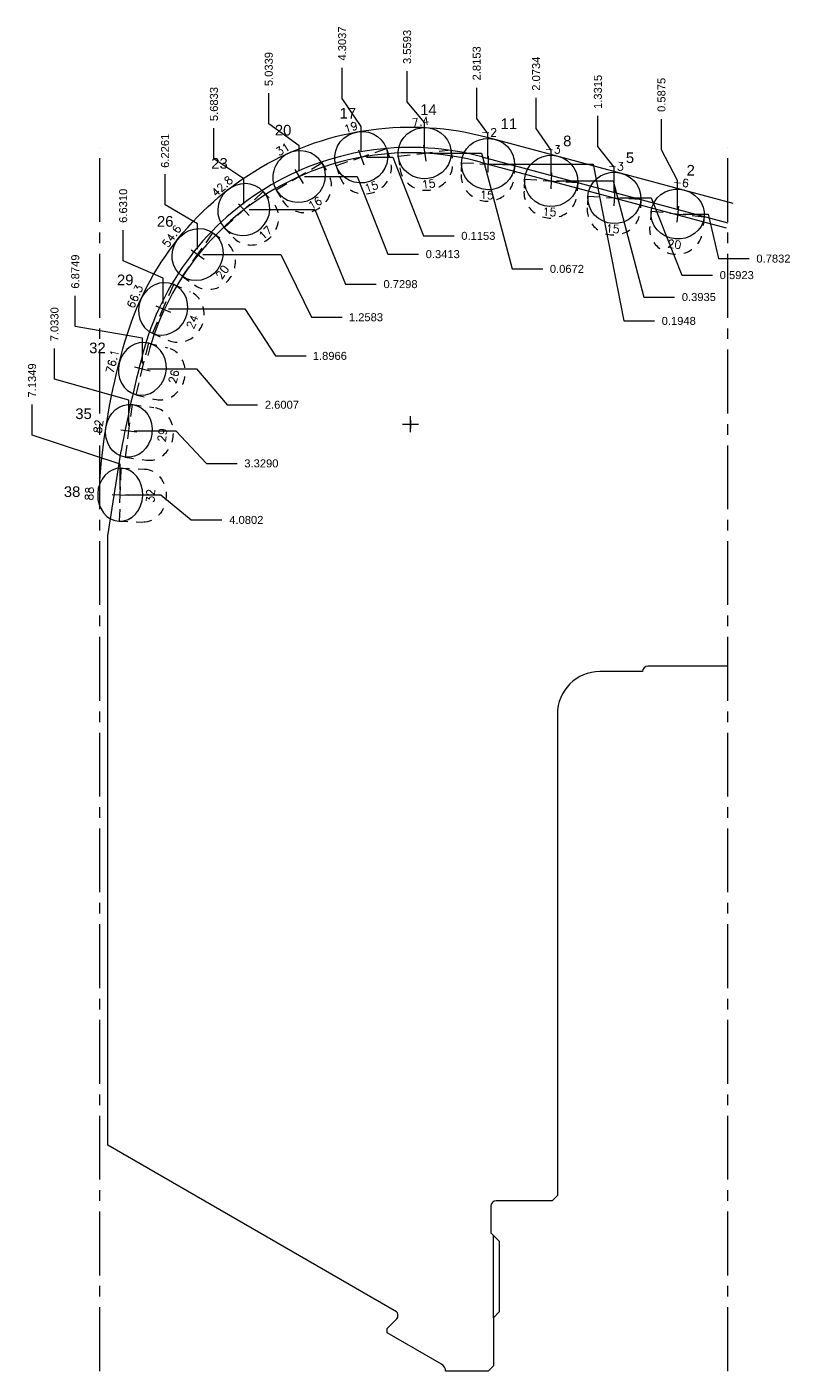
# Model space of a CAD drawing. Header units: inches. Extents: x 198.6 to 237.2, y -5.4 to 18.6.
# Drawn here: x 228.2 to 237.17, y 2.77 to 18.56 of the extents above; entities that cross this region are included whole.
import ezdxf
from ezdxf.enums import TextEntityAlignment as Align

# ---------------------------------------------------------------- set-up
doc = ezdxf.new("R2010")
doc.units = ezdxf.units.IN
doc.header["$MEASUREMENT"] = 0
doc.header["$PDMODE"] = 35
doc.linetypes.add('CENTER2', pattern=[1.125, 0.75, -0.125, 0.125, -0.125])
doc.linetypes.add('HIDDEN2', pattern=[0.1875, 0.125, -0.0625])
doc.layers.get('Defpoints').update_dxf_attribs({"color": 10})
doc.layers.add('Blade_5', color=7, linetype='Continuous', true_color=0x0066cc)
doc.layers.add('CLine', color=5, linetype='CENTER2')
doc.styles.add('RomanS', font='romans')
doc.styles.get("Standard").update_dxf_attribs({"font": 'arial.ttf'})
doc.dimstyles.get("Standard").update_dxf_attribs({"dimtxt": 0.09375, "dimasz": 0.18, "dimexe": 0.18, "dimexo": 0.0625, "dimgap": 0.09, "dimtad": 0, "dimtih": 1, "dimtoh": 1, "dimdec": 4, "dimzin": 0, "dimdsep": 46, "dimtxsty": 'Standard', "dimcen": 0.09, "dimadec": 4, "dimazin": 0, "dimtfac": 1, "dimtdec": 4, "dimtofl": 0, "dimtmove": 0, "dimatfit": 3, "dimfxl": 1, "dimtolj": 1, "dimtzin": 0, "dimarcsym": 0})

# ---------------------------------------------------------------- blocks, each defined once
blk = doc.blocks.new('CMark')
at = {"layer": 'CLine'}
for p, q in [((-0.094, 0), (0.094, 0)), ((0, 0.094), (0, -0.094))]:
    blk.add_line(p, q, dxfattribs=at)
blk = doc.blocks.new('*D140')
at = {"layer": 'Blade_5', "color": 0, "lineweight": -2, "transparency": 16777216}
for p, q in [((235.655, 17.116), (235.655, 17.476)), ((235.845, 16.756), (235.655, 17.116)), ((235.845, 16.422), (235.845, 16.756))]:
    blk.add_line(p, q, dxfattribs=at)
at = {"layer": 'Defpoints', "color": 0, "transparency": 16777216}
for p in [(235.655, 17.476), (236.433, 17.143), (235.845, 16.36)]:
    blk.add_point(p, dxfattribs=at)
at = {"layer": 'Blade_5', "color": 0, "transparency": 16777216, "insert": (235.655, 17.761), "char_height": 0.0938, "attachment_point": 5, "rotation": 90}
blk.add_mtext('\\A1;0.5875', dxfattribs=at)
blk = doc.blocks.new('*D142')
at = {"layer": 'Blade_5', "color": 0, "lineweight": -2, "transparency": 16777216}
for p, q in [((234.183, 17.365), (234.183, 17.725)), ((234.359, 17.11), (234.183, 17.365)), ((234.359, 16.812), (234.359, 17.11))]:
    blk.add_line(p, q, dxfattribs=at)
at = {"layer": 'Defpoints', "color": 0, "transparency": 16777216}
for p in [(234.183, 17.725), (236.433, 17.143), (234.359, 16.75)]:
    blk.add_point(p, dxfattribs=at)
at = {"layer": 'Blade_5', "color": 0, "transparency": 16777216, "insert": (234.183, 18.01), "char_height": 0.0938, "attachment_point": 5, "rotation": 90}
blk.add_mtext('\\A1;2.0734', dxfattribs=at)
blk = doc.blocks.new('*D143')
at = {"layer": 'Blade_5', "color": 0, "lineweight": -2, "transparency": 16777216}
for p, q in [((233.485, 17.485), (233.485, 17.845)), ((233.617, 17.308), (233.485, 17.485)), ((233.617, 17.011), (233.617, 17.308))]:
    blk.add_line(p, q, dxfattribs=at)
at = {"layer": 'Defpoints', "color": 0, "transparency": 16777216}
for p in [(233.485, 17.845), (236.433, 17.143), (233.617, 16.948)]:
    blk.add_point(p, dxfattribs=at)
at = {"layer": 'Blade_5', "color": 0, "transparency": 16777216, "insert": (233.485, 18.131), "char_height": 0.0938, "attachment_point": 5, "rotation": 90}
blk.add_mtext('\\A1;2.8153', dxfattribs=at)
blk = doc.blocks.new('*D144')
at = {"layer": 'Blade_5', "color": 0, "lineweight": -2, "transparency": 16777216}
for p, q in [((232.668, 17.68), (232.668, 18.04)), ((232.873, 17.436), (232.668, 17.68)), ((232.873, 17.138), (232.873, 17.436))]:
    blk.add_line(p, q, dxfattribs=at)
at = {"layer": 'Defpoints', "color": 0, "transparency": 16777216}
for p in [(232.668, 18.04), (232.873, 17.076), (236.433, 17.143)]:
    blk.add_point(p, dxfattribs=at)
at = {"layer": 'Blade_5', "color": 0, "transparency": 16777216, "insert": (232.668, 18.324), "char_height": 0.0938, "attachment_point": 5, "rotation": 90}
blk.add_mtext('\\A1;3.5593', dxfattribs=at)
blk = doc.blocks.new('*D145')
at = {"layer": 'Blade_5', "color": 0, "lineweight": -2, "transparency": 16777216}
for p, q in [((231.905, 17.718), (231.905, 18.078)), ((232.129, 17.388), (231.905, 17.718)), ((232.129, 17.09), (232.129, 17.388))]:
    blk.add_line(p, q, dxfattribs=at)
at = {"layer": 'Defpoints', "color": 0, "transparency": 16777216}
for p in [(231.905, 18.078), (236.433, 17.143), (232.129, 17.028)]:
    blk.add_point(p, dxfattribs=at)
at = {"layer": 'Blade_5', "color": 0, "transparency": 16777216, "insert": (231.905, 18.364), "char_height": 0.0938, "attachment_point": 5, "rotation": 90}
blk.add_mtext('\\A1;4.3037', dxfattribs=at)
blk = doc.blocks.new('*D146')
at = {"layer": 'Blade_5', "color": 0, "lineweight": -2, "transparency": 16777216}
for p, q in [((231.043, 17.419), (231.043, 17.779)), ((231.399, 17.162), (231.043, 17.419)), ((231.399, 16.864), (231.399, 17.162))]:
    blk.add_line(p, q, dxfattribs=at)
at = {"layer": 'Defpoints', "color": 0, "transparency": 16777216}
for p in [(231.043, 17.779), (236.433, 17.143), (231.399, 16.802)]:
    blk.add_point(p, dxfattribs=at)
at = {"layer": 'Blade_5', "color": 0, "transparency": 16777216, "insert": (231.043, 18.064), "char_height": 0.0938, "attachment_point": 5, "rotation": 90}
blk.add_mtext('\\A1;5.0339', dxfattribs=at)
blk = doc.blocks.new('*D147')
at = {"layer": 'Blade_5', "color": 0, "lineweight": -2, "transparency": 16777216}
for p, q in [((230.399, 17.008), (230.399, 17.368)), ((230.749, 16.773), (230.399, 17.008)), ((230.749, 16.476), (230.749, 16.773))]:
    blk.add_line(p, q, dxfattribs=at)
at = {"layer": 'Defpoints', "color": 0, "transparency": 16777216}
for p in [(230.399, 17.368), (236.433, 17.143), (230.749, 16.413)]:
    blk.add_point(p, dxfattribs=at)
at = {"layer": 'Blade_5', "color": 0, "transparency": 16777216, "insert": (230.399, 17.653), "char_height": 0.0938, "attachment_point": 5, "rotation": 90}
blk.add_mtext('\\A1;5.6833', dxfattribs=at)
blk = doc.blocks.new('*D148')
at = {"layer": 'Blade_5', "color": 0, "lineweight": -2, "transparency": 16777216}
for p, q in [((229.825, 16.468), (229.825, 16.828)), ((230.207, 16.245), (229.825, 16.468)), ((230.207, 15.947), (230.207, 16.245))]:
    blk.add_line(p, q, dxfattribs=at)
at = {"layer": 'Defpoints', "color": 0, "transparency": 16777216}
for p in [(236.433, 17.143), (229.825, 16.828), (230.207, 15.885)]:
    blk.add_point(p, dxfattribs=at)
at = {"layer": 'Blade_5', "color": 0, "transparency": 16777216, "insert": (229.825, 17.104), "char_height": 0.0938, "attachment_point": 5, "rotation": 90}
blk.add_mtext('\\A1;6.2261', dxfattribs=at)
blk = doc.blocks.new('*D149')
at = {"layer": 'Blade_5', "color": 0, "lineweight": -2, "transparency": 16777216}
for p, q in [((229.333, 15.813), (229.333, 16.173)), ((229.802, 15.607), (229.333, 15.813)), ((229.802, 15.309), (229.802, 15.607))]:
    blk.add_line(p, q, dxfattribs=at)
at = {"layer": 'Defpoints', "color": 0, "transparency": 16777216}
for p in [(236.433, 17.143), (229.333, 16.173), (229.802, 15.247)]:
    blk.add_point(p, dxfattribs=at)
at = {"layer": 'Blade_5', "color": 0, "transparency": 16777216, "insert": (229.333, 16.458), "char_height": 0.0938, "attachment_point": 5, "rotation": 90}
blk.add_mtext('\\A1;6.6310', dxfattribs=at)
blk = doc.blocks.new('*D150')
at = {"layer": 'Blade_5', "color": 0, "lineweight": -2, "transparency": 16777216}
for p, q in [((228.77, 15.04), (228.77, 15.4)), ((229.558, 14.903), (228.77, 15.04)), ((229.558, 14.605), (229.558, 14.903))]:
    blk.add_line(p, q, dxfattribs=at)
at = {"layer": 'Defpoints', "color": 0, "transparency": 16777216}
for p in [(236.433, 17.143), (228.77, 15.4), (229.558, 14.543)]:
    blk.add_point(p, dxfattribs=at)
at = {"layer": 'Blade_5', "color": 0, "transparency": 16777216, "insert": (228.77, 15.685), "char_height": 0.0938, "attachment_point": 5, "rotation": 90}
blk.add_mtext('\\A1;6.8749', dxfattribs=at)
blk = doc.blocks.new('*D151')
at = {"layer": 'Blade_5', "color": 0, "lineweight": -2, "transparency": 16777216}
for p, q in [((228.526, 14.422), (228.526, 14.782)), ((229.4, 14.174), (228.526, 14.422)), ((229.4, 13.877), (229.4, 14.174))]:
    blk.add_line(p, q, dxfattribs=at)
at = {"layer": 'Defpoints', "color": 0, "transparency": 16777216}
for p in [(236.433, 17.143), (228.526, 14.782), (229.4, 13.814)]:
    blk.add_point(p, dxfattribs=at)
at = {"layer": 'Blade_5', "color": 0, "transparency": 16777216, "insert": (228.526, 15.066), "char_height": 0.0938, "attachment_point": 5, "rotation": 90}
blk.add_mtext('\\A1;7.0330', dxfattribs=at)
blk = doc.blocks.new('*D152')
at = {"layer": 'Blade_5', "color": 0, "lineweight": -2, "transparency": 16777216}
for p, q in [((228.263, 13.762), (228.263, 14.122)), ((229.298, 13.423), (228.263, 13.762)), ((229.298, 13.125), (229.298, 13.423))]:
    blk.add_line(p, q, dxfattribs=at)
at = {"layer": 'Defpoints', "color": 0, "transparency": 16777216}
for p in [(236.433, 17.143), (228.263, 14.122), (229.298, 13.063)]:
    blk.add_point(p, dxfattribs=at)
at = {"layer": 'Blade_5', "color": 0, "transparency": 16777216, "insert": (228.263, 14.406), "char_height": 0.0938, "attachment_point": 5, "rotation": 90}
blk.add_mtext('\\A1;7.1349', dxfattribs=at)
blk = doc.blocks.new('*D153')
at = {"layer": 'Blade_5', "color": 0, "lineweight": -2, "transparency": 16777216}
for p, q in [((235.908, 16.36), (236.205, 16.36)), ((236.205, 16.36), (236.326, 15.837)), ((236.326, 15.837), (236.686, 15.837))]:
    blk.add_line(p, q, dxfattribs=at)
at = {"layer": 'Defpoints', "color": 0, "transparency": 16777216}
for p in [(236.433, 17.143), (235.845, 16.36), (236.686, 15.837)]:
    blk.add_point(p, dxfattribs=at)
at = {"layer": 'Blade_5', "color": 0, "transparency": 16777216, "insert": (236.97, 15.837), "char_height": 0.0938, "attachment_point": 5}
blk.add_mtext('\\A1;0.7832', dxfattribs=at)
blk = doc.blocks.new('*D154')
at = {"layer": 'Blade_5', "color": 0, "lineweight": -2, "transparency": 16777216}
for p, q in [((235.164, 16.551), (235.534, 16.551)), ((235.534, 16.551), (235.894, 15.643)), ((235.894, 15.643), (236.254, 15.643))]:
    blk.add_line(p, q, dxfattribs=at)
at = {"layer": 'Defpoints', "color": 0, "transparency": 16777216}
for p in [(236.433, 17.143), (235.101, 16.551), (236.254, 15.643)]:
    blk.add_point(p, dxfattribs=at)
at = {"layer": 'Blade_5', "color": 0, "transparency": 16777216, "insert": (236.539, 15.643), "char_height": 0.0938, "attachment_point": 5}
blk.add_mtext('\\A1;0.5923', dxfattribs=at)
blk = doc.blocks.new('*D155')
at = {"layer": 'Blade_5', "color": 0, "lineweight": -2, "transparency": 16777216}
for p, q in [((234.422, 16.75), (235.089, 16.75)), ((235.089, 16.75), (235.449, 15.385)), ((235.449, 15.385), (235.809, 15.385))]:
    blk.add_line(p, q, dxfattribs=at)
at = {"layer": 'Defpoints', "color": 0, "transparency": 16777216}
for p in [(236.433, 17.143), (234.359, 16.75), (235.809, 15.385)]:
    blk.add_point(p, dxfattribs=at)
at = {"layer": 'Blade_5', "color": 0, "transparency": 16777216, "insert": (236.094, 15.385), "char_height": 0.0938, "attachment_point": 5}
blk.add_mtext('\\A1;0.3935', dxfattribs=at)
blk = doc.blocks.new('*D156')
at = {"layer": 'Blade_5', "color": 0, "lineweight": -2, "transparency": 16777216}
for p, q in [((233.68, 16.948), (234.854, 16.948)), ((234.854, 16.948), (235.214, 15.105)), ((235.214, 15.105), (235.574, 15.105))]:
    blk.add_line(p, q, dxfattribs=at)
at = {"layer": 'Defpoints', "color": 0, "transparency": 16777216}
for p in [(236.433, 17.143), (233.617, 16.948), (235.574, 15.105)]:
    blk.add_point(p, dxfattribs=at)
at = {"layer": 'Blade_5', "color": 0, "transparency": 16777216, "insert": (235.858, 15.105), "char_height": 0.0938, "attachment_point": 5}
blk.add_mtext('\\A1;0.1948', dxfattribs=at)
blk = doc.blocks.new('*D157')
at = {"layer": 'Blade_5', "color": 0, "lineweight": -2, "transparency": 16777216}
for p, q in [((232.936, 17.076), (233.54, 17.076)), ((233.54, 17.076), (233.9, 15.716)), ((233.9, 15.716), (234.26, 15.716))]:
    blk.add_line(p, q, dxfattribs=at)
at = {"layer": 'Defpoints', "color": 0, "transparency": 16777216}
for p in [(232.873, 17.076), (236.433, 17.143), (234.26, 15.716)]:
    blk.add_point(p, dxfattribs=at)
at = {"layer": 'Blade_5', "color": 0, "transparency": 16777216, "insert": (234.544, 15.716), "char_height": 0.0938, "attachment_point": 5}
blk.add_mtext('\\A1;0.0672', dxfattribs=at)
blk = doc.blocks.new('*D158')
at = {"layer": 'Blade_5', "color": 0, "lineweight": -2, "transparency": 16777216}
for p, q in [((232.191, 17.028), (232.5, 17.028)), ((232.5, 17.028), (232.86, 16.104)), ((232.86, 16.104), (233.22, 16.104))]:
    blk.add_line(p, q, dxfattribs=at)
at = {"layer": 'Defpoints', "color": 0, "transparency": 16777216}
for p in [(236.433, 17.143), (232.129, 17.028), (233.22, 16.104)]:
    blk.add_point(p, dxfattribs=at)
at = {"layer": 'Blade_5', "color": 0, "transparency": 16777216, "insert": (233.504, 16.104), "char_height": 0.0938, "attachment_point": 5}
blk.add_mtext('\\A1;0.1153', dxfattribs=at)
blk = doc.blocks.new('*D159')
at = {"layer": 'Blade_5', "color": 0, "lineweight": -2, "transparency": 16777216}
for p, q in [((231.461, 16.802), (232.081, 16.802)), ((232.081, 16.802), (232.441, 15.889)), ((232.441, 15.889), (232.801, 15.889))]:
    blk.add_line(p, q, dxfattribs=at)
at = {"layer": 'Defpoints', "color": 0, "transparency": 16777216}
for p in [(236.433, 17.143), (231.399, 16.802), (232.801, 15.889)]:
    blk.add_point(p, dxfattribs=at)
at = {"layer": 'Blade_5', "color": 0, "transparency": 16777216, "insert": (233.086, 15.889), "char_height": 0.0938, "attachment_point": 5}
blk.add_mtext('\\A1;0.3413', dxfattribs=at)
blk = doc.blocks.new('*D160')
at = {"layer": 'Blade_5', "color": 0, "lineweight": -2, "transparency": 16777216}
for p, q in [((230.812, 16.413), (231.585, 16.413)), ((231.585, 16.413), (231.945, 15.537)), ((231.945, 15.537), (232.305, 15.537))]:
    blk.add_line(p, q, dxfattribs=at)
at = {"layer": 'Defpoints', "color": 0, "transparency": 16777216}
for p in [(236.433, 17.143), (230.749, 16.413), (232.305, 15.537)]:
    blk.add_point(p, dxfattribs=at)
at = {"layer": 'Blade_5', "color": 0, "transparency": 16777216, "insert": (232.59, 15.537), "char_height": 0.0938, "attachment_point": 5}
blk.add_mtext('\\A1;0.7298', dxfattribs=at)
blk = doc.blocks.new('*D161')
at = {"layer": 'Blade_5', "color": 0, "lineweight": -2, "transparency": 16777216}
for p, q in [((230.269, 15.885), (231.184, 15.885)), ((231.184, 15.885), (231.544, 15.148)), ((231.544, 15.148), (231.904, 15.148))]:
    blk.add_line(p, q, dxfattribs=at)
at = {"layer": 'Defpoints', "color": 0, "transparency": 16777216}
for p in [(236.433, 17.143), (230.207, 15.885), (231.904, 15.148)]:
    blk.add_point(p, dxfattribs=at)
at = {"layer": 'Blade_5', "color": 0, "transparency": 16777216, "insert": (232.184, 15.148), "char_height": 0.0938, "attachment_point": 5}
blk.add_mtext('\\A1;1.2583', dxfattribs=at)
blk = doc.blocks.new('*D162')
at = {"layer": 'Blade_5', "color": 0, "lineweight": -2, "transparency": 16777216}
for p, q in [((229.864, 15.247), (230.76, 15.247)), ((230.76, 15.247), (231.12, 14.694)), ((231.12, 14.694), (231.48, 14.694))]:
    blk.add_line(p, q, dxfattribs=at)
at = {"layer": 'Defpoints', "color": 0, "transparency": 16777216}
for p in [(236.433, 17.143), (229.802, 15.247), (231.48, 14.694)]:
    blk.add_point(p, dxfattribs=at)
at = {"layer": 'Blade_5', "color": 0, "transparency": 16777216, "insert": (231.76, 14.694), "char_height": 0.0938, "attachment_point": 5}
blk.add_mtext('\\A1;1.8966', dxfattribs=at)
blk = doc.blocks.new('*D163')
at = {"layer": 'Blade_5', "color": 0, "lineweight": -2, "transparency": 16777216}
for p, q in [((229.62, 14.543), (230.192, 14.543)), ((230.192, 14.543), (230.552, 14.12)), ((230.552, 14.12), (230.912, 14.12))]:
    blk.add_line(p, q, dxfattribs=at)
at = {"layer": 'Defpoints', "color": 0, "transparency": 16777216}
for p in [(236.433, 17.143), (229.558, 14.543), (230.912, 14.12)]:
    blk.add_point(p, dxfattribs=at)
at = {"layer": 'Blade_5', "color": 0, "transparency": 16777216, "insert": (231.197, 14.12), "char_height": 0.0938, "attachment_point": 5}
blk.add_mtext('\\A1;2.6007', dxfattribs=at)
blk = doc.blocks.new('*D164')
at = {"layer": 'Blade_5', "color": 0, "lineweight": -2, "transparency": 16777216}
for p, q in [((229.462, 13.814), (229.952, 13.814)), ((229.952, 13.814), (230.312, 13.431)), ((230.312, 13.431), (230.672, 13.431))]:
    blk.add_line(p, q, dxfattribs=at)
at = {"layer": 'Defpoints', "color": 0, "transparency": 16777216}
for p in [(236.433, 17.143), (229.4, 13.814), (230.672, 13.431)]:
    blk.add_point(p, dxfattribs=at)
at = {"layer": 'Blade_5', "color": 0, "transparency": 16777216, "insert": (230.956, 13.431), "char_height": 0.0938, "attachment_point": 5}
blk.add_mtext('\\A1;3.3290', dxfattribs=at)
blk = doc.blocks.new('*D165')
at = {"layer": 'Blade_5', "color": 0, "lineweight": -2, "transparency": 16777216}
for p, q in [((229.36, 13.063), (229.773, 13.063)), ((229.773, 13.063), (230.133, 12.767)), ((230.133, 12.767), (230.493, 12.767))]:
    blk.add_line(p, q, dxfattribs=at)
at = {"layer": 'Defpoints', "color": 0, "transparency": 16777216}
for p in [(236.433, 17.143), (229.298, 13.063), (230.493, 12.767)]:
    blk.add_point(p, dxfattribs=at)
at = {"layer": 'Blade_5', "color": 0, "transparency": 16777216, "insert": (230.779, 12.767), "char_height": 0.0938, "attachment_point": 5}
blk.add_mtext('\\A1;4.0802', dxfattribs=at)
blk = doc.blocks.new('1613@15')
for p, q in [((-0.17, 0), (-0.312, 0)), ((0.171, 0), (0.312, 0))]:
    blk.add_line(p, q)
at = {"color": 8, "linetype": 'HIDDEN2', "ltscale": 0.5}
blk.add_line((-0.312, 0), (-0.312, -0.135), dxfattribs=at)
at = {"color": 8, "linetype": 'HIDDEN2', "ltscale": 0.5, "flags": 128}
blk.add_lwpolyline([(0.312, 0), (0.312, -0.135)], dxfattribs=at)
blk.add_ellipse((0, 0), major_axis=(-0.312, 0), ratio=0.965926, start_param=-3.141592653589793, end_param=3.141592653589793)
at = {"color": 8, "linetype": 'HIDDEN2', "ltscale": 0.5}
blk.add_ellipse((0, -0.135), major_axis=(-0.312, 0), ratio=0.965926, start_param=0, end_param=3.141593, dxfattribs=at)
blk.add_blockref('CMark', (0, 0))
at = {"style": 'RomanS'}
blk.add_text('15', height=0.094, dxfattribs=at).set_placement((0, -0.364), align=Align.MIDDLE_CENTER)
blk.add_attdef('ANG', text='', height=0.094, dxfattribs=at).set_placement((0, 0.298), align=Align.BOTTOM_CENTER)
blk = doc.blocks.new('1613@20')
for p, q in [((-0.17, 0), (-0.312, 0)), ((0.171, 0), (0.312, 0))]:
    blk.add_line(p, q)
at = {"color": 8, "linetype": 'HIDDEN2', "ltscale": 0.5}
blk.add_line((-0.312, 0), (-0.312, -0.178), dxfattribs=at)
at = {"color": 8, "linetype": 'HIDDEN2', "ltscale": 0.5, "flags": 128}
blk.add_lwpolyline([(0.312, 0), (0.312, -0.178)], dxfattribs=at)
blk.add_ellipse((0, 0), major_axis=(-0.312, 0), ratio=0.939693, start_param=-3.141592653589793, end_param=3.141592653589793)
at = {"color": 8, "linetype": 'HIDDEN2', "ltscale": 0.5}
blk.add_ellipse((0, -0.178), major_axis=(-0.312, 0), ratio=0.939693, start_param=0, end_param=3.141593, dxfattribs=at)
blk.add_blockref('CMark', (0, 0))
at = {"style": 'RomanS'}
blk.add_text('20', height=0.094, dxfattribs=at).set_placement((0, -0.356), align=Align.MIDDLE_CENTER)
blk.add_attdef('ANG', text='', height=0.094, dxfattribs=at).set_placement((0, 0.298), align=Align.BOTTOM_CENTER)
blk = doc.blocks.new('1613@16')
for p, q in [((-0.17, 0), (-0.312, 0)), ((0.171, 0), (0.312, 0))]:
    blk.add_line(p, q)
at = {"color": 8, "linetype": 'HIDDEN2', "ltscale": 0.5}
blk.add_line((-0.312, 0), (-0.312, -0.143), dxfattribs=at)
at = {"color": 8, "linetype": 'HIDDEN2', "ltscale": 0.5, "flags": 128}
blk.add_lwpolyline([(0.312, 0), (0.312, -0.143)], dxfattribs=at)
at = {"extrusion": (0, 0, -1)}
blk.add_ellipse((0, 0), major_axis=(-0.312, 0), ratio=0.961248, start_param=-3.141592653589793, end_param=3.141592653589793, dxfattribs=at)
at = {"color": 8, "linetype": 'HIDDEN2', "ltscale": 0.5}
blk.add_ellipse((0, -0.143), major_axis=(0.312, 0), ratio=0.953717, start_param=3.141593, end_param=6.283185, dxfattribs=at)
blk.add_blockref('CMark', (0, 0))
at = {"style": 'RomanS'}
blk.add_text('16', height=0.094, dxfattribs=at).set_placement((0, -0.364), align=Align.MIDDLE_CENTER)
blk.add_attdef('ANG', text='', height=0.094, dxfattribs=at).set_placement((0, 0.298), align=Align.BOTTOM_CENTER)
blk = doc.blocks.new('1613@17')
for p, q in [((-0.17, 0), (-0.313, 0)), ((0.171, 0), (0.312, 0))]:
    blk.add_line(p, q)
at = {"color": 8, "linetype": 'HIDDEN2', "ltscale": 0.5}
blk.add_line((-0.313, 0), (-0.313, -0.152), dxfattribs=at)
at = {"color": 8, "linetype": 'HIDDEN2', "ltscale": 0.5, "flags": 128}
blk.add_lwpolyline([(0.312, 0), (0.312, -0.152)], dxfattribs=at)
blk.add_ellipse((0, 0), major_axis=(-0.312, 0), ratio=0.95632, start_param=3.141593, end_param=9.424778)
at = {"color": 8, "linetype": 'HIDDEN2', "ltscale": 0.5}
blk.add_ellipse((0, -0.152), major_axis=(-0.312, 0), ratio=0.95632, start_param=0, end_param=3.141593, dxfattribs=at)
blk.add_blockref('CMark', (0, 0))
at = {"style": 'RomanS'}
blk.add_text('17', height=0.094, dxfattribs=at).set_placement((0.001, -0.373), align=Align.MIDDLE_CENTER)
blk.add_attdef('ANG', text='', height=0.094, dxfattribs=at).set_placement((0, 0.298), align=Align.BOTTOM_CENTER)
blk = doc.blocks.new('1613@24')
for p, q in [((-0.17, 0), (-0.313, 0)), ((0.171, 0), (0.312, 0))]:
    blk.add_line(p, q)
at = {"color": 8, "linetype": 'HIDDEN2', "ltscale": 0.5}
blk.add_line((-0.313, 0), (-0.313, -0.212), dxfattribs=at)
at = {"color": 8, "linetype": 'HIDDEN2', "ltscale": 0.5, "flags": 128}
blk.add_lwpolyline([(0.312, 0), (0.312, -0.212)], dxfattribs=at)
blk.add_ellipse((0, 0), major_axis=(-0.312, 0), ratio=0.913536, start_param=3.141593, end_param=9.424778)
at = {"color": 8, "linetype": 'HIDDEN2', "ltscale": 0.5}
blk.add_ellipse((0, -0.212), major_axis=(-0.312, 0), ratio=0.910656, start_param=0, end_param=3.141593, dxfattribs=at)
blk.add_blockref('CMark', (0, 0))
at = {"style": 'RomanS'}
blk.add_text('24', height=0.094, dxfattribs=at).set_placement((0, -0.376), align=Align.MIDDLE_CENTER)
blk.add_attdef('ANG', text='', height=0.094, dxfattribs=at).set_placement((0, 0.287), align=Align.BOTTOM_CENTER)
blk = doc.blocks.new('1613@26')
for p, q in [((-0.17, 0), (-0.313, 0)), ((0.171, 0), (0.312, 0))]:
    blk.add_line(p, q)
at = {"color": 8, "linetype": 'HIDDEN2', "ltscale": 0.5}
blk.add_line((-0.313, 0), (-0.313, -0.228), dxfattribs=at)
at = {"color": 8, "linetype": 'HIDDEN2', "ltscale": 0.5, "flags": 128}
blk.add_lwpolyline([(0.312, 0), (0.312, -0.228)], dxfattribs=at)
blk.add_ellipse((0, 0), major_axis=(-0.312, 0), ratio=0.898784, start_param=3.141593, end_param=9.424778)
at = {"color": 8, "linetype": 'HIDDEN2', "ltscale": 0.5}
blk.add_ellipse((0, -0.228), major_axis=(-0.312, 0), ratio=0.898784, start_param=0, end_param=3.141593, dxfattribs=at)
blk.add_blockref('CMark', (0, 0))
at = {"style": 'RomanS'}
blk.add_text('26', height=0.094, dxfattribs=at).set_placement((0, -0.381), align=Align.MIDDLE_CENTER)
blk.add_attdef('ANG', text='', height=0.094, dxfattribs=at).set_placement((0, 0.287), align=Align.BOTTOM_CENTER)
blk = doc.blocks.new('1613@29')
for p, q in [((-0.17, 0), (-0.313, 0)), ((0.171, 0), (0.312, 0))]:
    blk.add_line(p, q)
at = {"color": 8, "linetype": 'HIDDEN2', "ltscale": 0.5}
blk.add_line((-0.313, 0), (-0.313, -0.252), dxfattribs=at)
at = {"color": 8, "linetype": 'HIDDEN2', "ltscale": 0.5, "flags": 128}
blk.add_lwpolyline([(0.312, 0), (0.312, -0.252)], dxfattribs=at)
blk.add_ellipse((0, 0), major_axis=(-0.312, 0), ratio=0.874624, start_param=3.141593, end_param=9.424778)
at = {"color": 8, "linetype": 'HIDDEN2', "ltscale": 0.5}
blk.add_ellipse((0, -0.252), major_axis=(-0.312, 0), ratio=0.874624, start_param=0, end_param=3.141593, dxfattribs=at)
blk.add_blockref('CMark', (0, 0))
at = {"style": 'RomanS'}
blk.add_text('29', height=0.094, dxfattribs=at).set_placement((0.006, -0.395), align=Align.MIDDLE_CENTER)
blk.add_attdef('ANG', text='', height=0.094, dxfattribs=at).set_placement((0, 0.287), align=Align.BOTTOM_CENTER)
blk = doc.blocks.new('1613@32')
for p, q in [((-0.17, 0), (-0.312, 0)), ((0.171, 0), (0.312, 0))]:
    blk.add_line(p, q)
at = {"color": 8, "linetype": 'HIDDEN2', "ltscale": 0.5}
blk.add_line((-0.312, 0), (-0.312, -0.276), dxfattribs=at)
at = {"color": 8, "linetype": 'HIDDEN2', "ltscale": 0.5, "flags": 128}
blk.add_lwpolyline([(0.312, 0), (0.312, -0.276)], dxfattribs=at)
at = {"extrusion": (0, 0, -1)}
blk.add_ellipse((0, 0), major_axis=(-0.312, 0), ratio=0.848, start_param=3.141593, end_param=9.424778, dxfattribs=at)
at = {"color": 8, "linetype": 'HIDDEN2', "ltscale": 0.5, "extrusion": (0, 0, -1)}
blk.add_ellipse((0, -0.276), major_axis=(-0.312, 0), ratio=0.848, start_param=3.141593, end_param=6.283185, dxfattribs=at)
blk.add_blockref('CMark', (0, 0))
at = {"style": 'RomanS'}
blk.add_text('32', height=0.094, dxfattribs=at).set_placement((0, -0.356), align=Align.MIDDLE_CENTER)
blk.add_attdef('ANG', text='', height=0.094, dxfattribs=at).set_placement((0, 0.287), align=Align.BOTTOM_CENTER)

msp = doc.modelspace()

# ---------------------------------------------------------------- linework, layer by layer
for p, q in [((233.53063, 16.97204), (236.4164, 16.1988)), ((233.5468, 17.03241), (236.43257, 16.25917)), ((232.70564, 13.94016), (232.70564, 13.84616)), ((232.65864, 13.89316), (232.75264, 13.89316)), ((229.15132, 12.58066), (229.30757, 13.58066)), ((229.15132, 5.42225), (229.15132, 12.58066)), ((235.43257, 10.98666), (234.93257, 10.98666)), ((236.43257, 11.04916), (235.49507, 11.04916)), ((234.43257, 10.48666), (234.43257, 4.83066)), ((232.54195, 3.46468), (229.15132, 5.42225)), ((234.37007, 4.76816), (233.71382, 4.76816)), ((234.43257, 4.83066), (234.37007, 4.76816)), ((233.65132, 4.70566), (233.65132, 4.39316)), ((233.65132, 4.39316), (233.75022, 4.29426)), ((233.68257, 3.39566), (233.68257, 4.36191)), ((233.75022, 4.29426), (233.75022, 3.46331)), ((232.43257, 3.26816), (232.54842, 3.384)), ((232.55757, 3.4061), (232.55757, 3.43761)), ((233.75022, 3.46331), (233.68007, 3.39316)), ((233.68007, 3.39316), (233.68007, 2.83066)), ((232.43257, 3.21921), (232.43257, 3.26816)), ((233.0732, 2.84935), (232.43257, 3.21921)), ((233.61757, 2.76816), (233.12007, 2.76816)), ((233.68007, 2.83066), (233.61757, 2.76816))]:
    msp.add_line(p, q)
for centre, radius, start, end in [((232.70564, 13.89316), 3.25, 75, 165.341329), ((232.70564, 13.89316), 3.1875, 75, 165.341329), ((245.2825, 10.60337), 16.25, 165.341329, 169.442782), ((234.93257, 10.48666), 0.5, 90, 180), ((235.49507, 10.98666), 0.0625, 90, 180), ((233.71382, 4.70566), 0.0625, 90, 180), ((232.52632, 3.43761), 0.03125, 0, 60), ((232.52632, 3.4061), 0.03125, 315, 0), ((233.02632, 2.76816), 0.09375, 0, 60)]:
    msp.add_arc(centre, radius, start, end)
at = {"layer": 'CLine'}
for p, q in [((229.05757, 2.76816), (229.05757, 17.14316)), ((236.43257, 2.76816), (236.43257, 17.14316))]:
    msp.add_line(p, q, dxfattribs=at)
at = {"layer": 'Defpoints'}
msp.add_lwpolyline([(229.05757, 13.23253, -0.04981731), (229.32982, 14.77618, -0.4159595), (233.60877, 17.26366), (236.49453, 16.49042)], format="xyb", dxfattribs=at)

# ---------------------------------------------------------------- block references
at = {"rotation": 90}
msp.add_blockref('CMark', (232.70564, 13.89316), dxfattribs=at)
at = {"layer": 'Blade_5'}
for name, p, rotation, values in [('1613@15', (232.12887, 17.02786), 19, {'ANG': '19'}), ('1613@15', (232.87326, 17.07596), 7.400000000000001, {'ANG': '7.4'}), ('1613@16', (231.39871, 16.80188), 30.99999999999999, {'ANG': '31'}), ('1613@15', (233.61727, 16.94835), 358, {'ANG': '-2'}), ('1613@15', (234.35919, 16.74963), 357, {'ANG': '-3'}), ('1613@15', (235.10108, 16.55084), 357, {'ANG': '-3'}), ('1613@17', (230.74927, 16.41339), 42.8, {'ANG': '42.8'}), ('1613@20', (235.8451, 16.35998), 354.0000000000001, {'ANG': '-6'}), ('1613@20', (230.20652, 15.88485), 54.6, {'ANG': '54.6'}), ('1613@24', (229.80162, 15.24655), 66.3, {'ANG': '66.3'}), ('1613@26', (229.5577, 14.5425), 76.1, {'ANG': '76.1'}), ('1613@29', (229.39958, 13.81411), 82, {'ANG': '82'}), ('1613@32', (229.29764, 13.06298), 87.99999999999999, {'ANG': '88'})]:
    msp.add_blockref(name, p, dxfattribs=dict(at, rotation=rotation)).add_auto_attribs(values)

# ---------------------------------------------------------------- texts
for s, p in [('17', (231.87419, 17.48295)), ('14', (232.82037, 17.52431)), ('20', (231.11412, 17.28361)), ('11', (233.76561, 17.359)), ('8', (234.49999, 17.15711)), ('5', (235.23674, 16.95998)), ('23', (230.36726, 16.89357)), ('2', (235.94972, 16.81273)), ('26', (229.72909, 16.21229)), ('29', (229.25961, 15.52491)), ('32', (228.93338, 14.7255)), ('35', (228.77, 13.95252)), ('38', (228.63558, 13.03692))]:
    msp.add_text(s, height=0.125, dxfattribs=at).set_placement(p)

# ---------------------------------------------------------------- dimensions: what is measured, and where the dimension line sits
for feature_location, offset, dtype, origin, picture, middle in [((232.12887, 17.02786), (-0.22422, 1.0499), 1, (236.43257, 17.14316), '*D145', (231.90466, 18.36424)), ((232.87326, 17.07596), (-0.20566, 0.96394), 1, (236.43257, 17.14316), '*D144', (232.6676, 18.32447)), ((233.61727, 16.94835), (-0.13262, 0.89688), 1, (236.43257, 17.14316), '*D143', (233.48466, 18.13062)), ((231.39871, 16.80188), (-0.35577, 0.9776), 1, (236.43257, 17.14316), '*D146', (231.04294, 18.06417)), ((234.35919, 16.74963), (-0.17601, 0.97555), 1, (236.43257, 17.14316), '*D142', (234.18318, 18.01038)), ((230.74927, 16.41339), (-0.35024, 0.9551), 1, (236.43257, 17.14316), '*D147', (230.39903, 17.65309)), ((235.8451, 16.35998), (-0.19015, 1.11644), 1, (236.43257, 17.14316), '*D140', (235.65496, 17.76137)), ((230.206516, 15.884846), (-0.381046, 0.942874), 1, (236.432572, 17.143155), '*D148', (229.82547, 17.103525)), ((229.29764, 13.06298), (-1.03441, 1.05901), 1, (236.43257, 17.14316), '*D152', (228.26323, 14.4063)), ((229.39958, 13.81411), (-0.87368, 0.96762), 1, (236.43257, 17.14316), '*D151', (228.5259, 15.06579)), ((229.5577, 14.5425), (-0.78736, 0.85758), 1, (236.43257, 17.14316), '*D150', (228.77033, 15.68503)), ((229.801617, 15.246545), (-0.468544, 0.926841), 1, (236.432572, 17.143155), '*D149', (229.333073, 16.45808)), ((229.29764, 13.06298), (1.19496, -0.29574), 0, (236.43257, 17.14316), '*D165', (230.7786, 12.76723)), ((229.399575, 13.81411), (1.272406, -0.383552), 0, (236.432572, 17.143155), '*D164', (230.956388, 13.430558)), ((229.5577, 14.5425), (1.35402, -0.42225), 0, (236.43257, 17.14316), '*D163', (231.19711, 14.12025)), ((229.80162, 15.24655), (1.67815, -0.55261), 0, (236.43257, 17.14316), '*D162', (231.75992, 14.69393)), ((230.20652, 15.88485), (1.69779, -0.73674), 0, (236.43257, 17.14316), '*D161', (232.18449, 15.1481)), ((230.74927, 16.41339), (1.55566, -0.87686), 0, (236.43257, 17.14316), '*D160', (232.58962, 15.53653)), ((231.39871, 16.80188), (1.40252, -0.91277), 0, (236.43257, 17.14316), '*D159', (233.08582, 15.88911)), ((232.12887, 17.02786), (1.09091, -0.92362), 0, (236.43257, 17.14316), '*D158', (233.50439, 16.10424)), ((232.87326, 17.07596), (1.38695, -1.36015), 0, (236.43257, 17.14316), '*D157', (234.54433, 15.71581)), ((233.61727, 16.94835), (1.95635, -1.84374), 0, (236.43257, 17.14316), '*D156', (235.85832, 15.1046)), ((234.35919, 16.74963), (1.44993, -1.36485), 0, (236.43257, 17.14316), '*D155', (236.09407, 15.38478)), ((235.10108, 16.55084), (1.15291, -0.90758), 0, (236.43257, 17.14316), '*D154', (236.53859, 15.64326)), ((235.8451, 16.35998), (0.84118, -0.5229), 0, (236.43257, 17.14316), '*D153', (236.9704, 15.83709))]:
    dim = msp.add_ordinate_dim(feature_location=feature_location, offset=offset, dtype=dtype, origin=origin, dimstyle='Standard', dxfattribs=at)
    dim.commit()
    dim.dimension.update_dxf_attribs({"geometry": picture, "text_midpoint": middle})
msp.add_ordinate_dim(feature_location=(235.10108, 16.55084), offset=(-0.19284, 0.96344), dtype=1, origin=(236.43257, 17.14316), dimstyle='Standard', dxfattribs=at).render()

doc.saveas('drawing.dxf')
